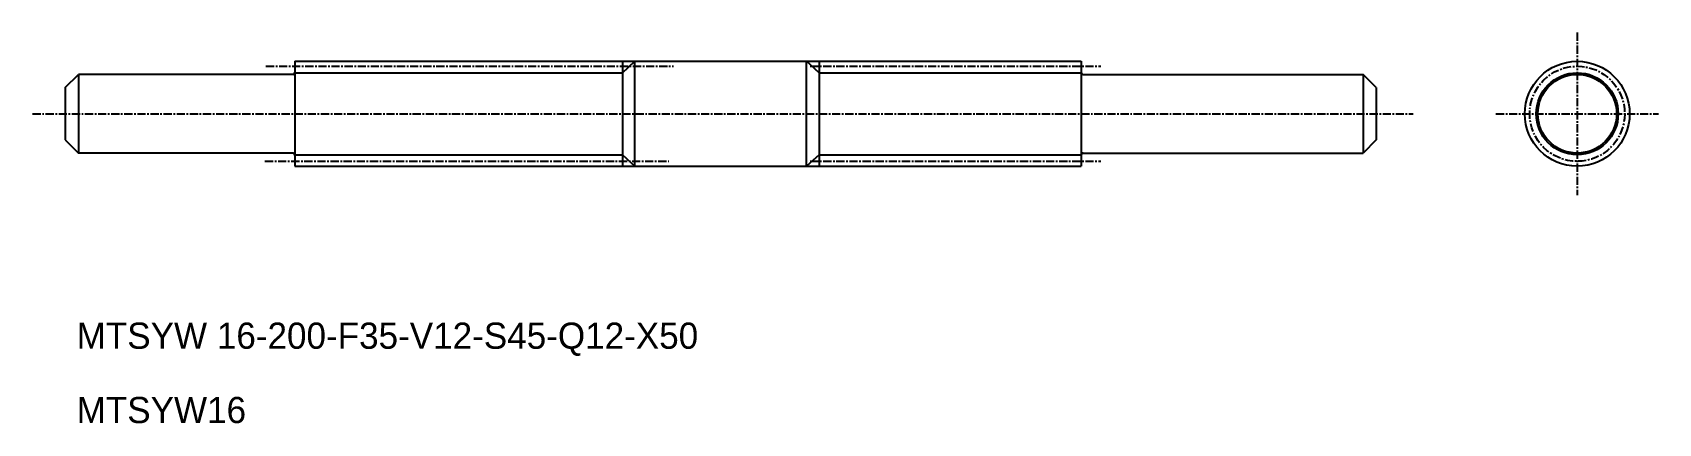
# Model space of a CAD drawing. Extents: x 230 to 478, y 289 to 348.
import ezdxf

# ---------------------------------------------------------------- set-up
doc = ezdxf.new("R2010")
doc.units = 0
doc.linetypes.add('CENTER', pattern=[2, 1.25, -0.25, 0.25, -0.25])
doc.layers.get('0').update_dxf_attribs({"linetype": 'CONTINUOUS'})
doc.layers.add('CENTER', color=1, linetype='CENTER')

msp = doc.modelspace()

# ---------------------------------------------------------------- linework, layer by layer
at = {"color": 7, "linetype": 'CONTINUOUS'}
for p, q in [((270.39, 344.08), (270.39, 328.08)), ((270.39, 344.08), (390.39, 344.08)), ((320.39, 344.08), (320.39, 328.08)), ((322.3, 328.08), (322.3, 344.08)), ((348.48, 328.08), (348.48, 344.08)), ((350.39, 344.08), (350.39, 328.08)), ((390.39, 344.08), (390.39, 328.08)), ((235.39, 340.08), (237.39, 342.08)), ((235.39, 340.08), (235.39, 332.08)), ((237.39, 342.08), (237.39, 330.08)), ((270.09, 342.08), (237.39, 342.08)), ((390.69, 342.08), (433.39, 342.08)), ((433.39, 342.08), (433.39, 330.08)), ((435.39, 340.08), (433.39, 342.08)), ((435.39, 340.08), (435.39, 332.08)), ((235.39, 332.08), (237.39, 330.08)), ((270.09, 330.08), (237.39, 330.08)), ((390.69, 330.08), (433.39, 330.08)), ((435.39, 332.08), (433.39, 330.08)), ((270.39, 328.08), (390.39, 328.08)), ((312.89, 328.08), (312.89, 328.08)), ((355.39, 328.08), (355.39, 328.08))]:
    msp.add_line(p, q, dxfattribs=at)
at = {"color": 3, "linetype": 'CONTINUOUS'}
for p, q in [((320.39, 342.33), (322.3, 344.08)), ((350.39, 342.33), (348.48, 344.08)), ((270.39, 342.33), (320.39, 342.33)), ((350.39, 342.33), (390.39, 342.33)), ((270.39, 329.83), (320.39, 329.83)), ((320.39, 329.83), (322.3, 328.08)), ((350.39, 329.83), (348.48, 328.08)), ((350.39, 329.83), (390.39, 329.83))]:
    msp.add_line(p, q, dxfattribs=at)
at = {"color": 7, "linetype": 'CONTINUOUS'}
for radius in [8, 6]:
    msp.add_circle((466.07, 336.08), radius, dxfattribs=at)
at = {"color": 3, "linetype": 'CONTINUOUS'}
msp.add_circle((466.07, 336.08), 6.25, dxfattribs=at)
at = {"color": 7, "linetype": 'CONTINUOUS'}
for centre, start, end in [((270.09, 342.38), 270, 360), ((390.69, 342.38), 180, 270), ((270.09, 329.78), 360, 90), ((390.69, 329.78), 90, 180)]:
    msp.add_arc(centre, 0.3, start, end, dxfattribs=at)
at = {"layer": 'CENTER', "color": 1, "linetype": 'CENTER'}
for p, q in [((466.07, 348.47), (466.07, 323.68)), ((266, 343.33), (328.19, 343.33)), ((349.03, 343.33), (393.39, 343.33)), ((230.39, 336.08), (441.06, 336.08)), ((453.67, 336.08), (478.47, 336.08)), ((265.86, 328.83), (327.5, 328.83)), ((349.03, 328.83), (393.39, 328.83))]:
    msp.add_line(p, q, dxfattribs=at)
msp.add_circle((466.07, 336.08), 7.25, dxfattribs=at)

# ---------------------------------------------------------------- texts
at = {"color": 7, "linetype": 'CONTINUOUS'}
for s, p in [('MTSYW 16-200-F35-V12-S45-Q12-X50', (237.12, 300.23)), ('MTSYW16', (237.12, 288.89))]:
    msp.add_text(s, height=4, dxfattribs=at).set_placement(p)

doc.saveas('drawing.dxf')
